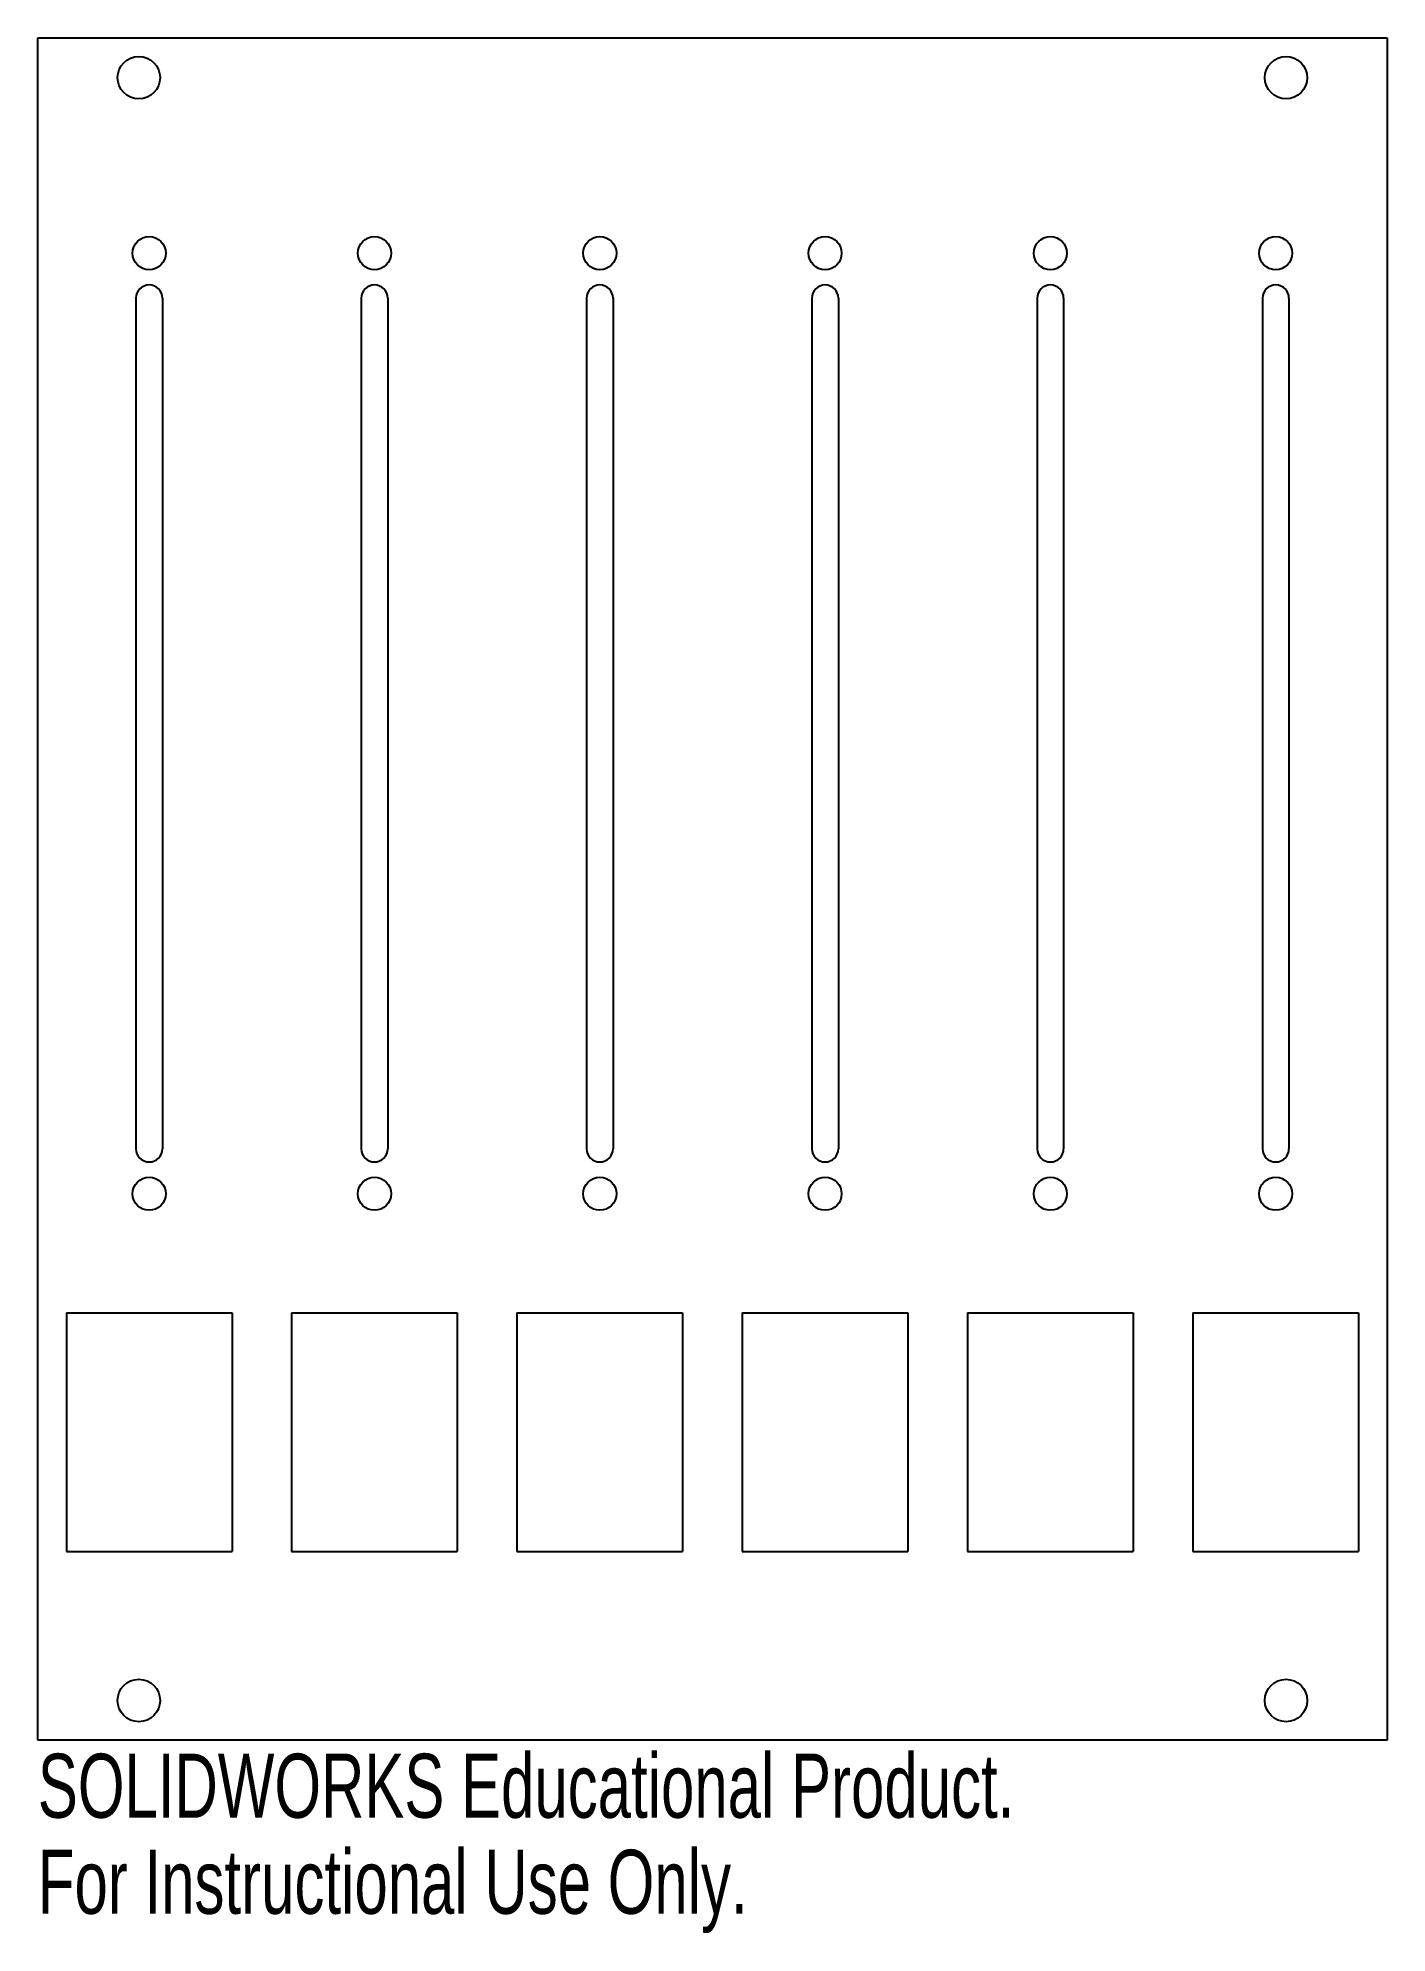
# Model space of a CAD drawing. Header units: millimetres. Extents: x -44 to 58, y -49 to 94.
import ezdxf

# ---------------------------------------------------------------- set-up
doc = ezdxf.new("R2010")
doc.units = ezdxf.units.MM
doc.styles.add('SLDTEXTSTYLE0', font='TXT', dxfattribs={"width": 0.7})

msp = doc.modelspace()

# ---------------------------------------------------------------- linework, layer by layer
at = {"color": 7, "linetype": 'Continuous'}
for p, q in [((-44.21, -34.79), (-44.21, 93.71)), ((-44.21, 93.71), (57.59, 93.71)), ((57.59, 93.71), (57.59, -34.79)), ((-36.81, 74.06), (-36.81, 9.86)), ((-34.81, 74.06), (-34.81, 9.86)), ((-19.81, 74.06), (-19.81, 9.86)), ((-17.81, 74.06), (-17.81, 9.86)), ((-2.81, 74.06), (-2.81, 9.86)), ((-0.81, 74.06), (-0.81, 9.86)), ((14.19, 74.06), (14.19, 9.86)), ((16.19, 74.06), (16.19, 9.86)), ((31.19, 74.06), (31.19, 9.86)), ((33.19, 74.06), (33.19, 9.86)), ((48.19, 74.06), (48.19, 9.86)), ((50.19, 74.06), (50.19, 9.86)), ((-42.06, -2.54), (-29.56, -2.54)), ((-42.06, -2.54), (-42.06, -20.54)), ((-29.56, -2.54), (-29.56, -20.54)), ((-25.06, -2.54), (-12.56, -2.54)), ((-25.06, -2.54), (-25.06, -20.54)), ((-12.56, -2.54), (-12.56, -20.54)), ((-8.06, -2.54), (4.44, -2.54)), ((-8.06, -2.54), (-8.06, -20.54)), ((4.44, -2.54), (4.44, -20.54)), ((8.94, -2.54), (21.44, -2.54)), ((8.94, -2.54), (8.94, -20.54)), ((21.44, -2.54), (21.44, -20.54)), ((25.94, -2.54), (38.44, -2.54)), ((25.94, -2.54), (25.94, -20.54)), ((38.44, -2.54), (38.44, -20.54)), ((42.94, -2.54), (55.44, -2.54)), ((42.94, -2.54), (42.94, -20.54)), ((55.44, -2.54), (55.44, -20.54)), ((-42.06, -20.54), (-29.56, -20.54)), ((-25.06, -20.54), (-12.56, -20.54)), ((-8.06, -20.54), (4.44, -20.54)), ((8.94, -20.54), (21.44, -20.54)), ((25.94, -20.54), (38.44, -20.54)), ((42.94, -20.54), (55.44, -20.54)), ((57.59, -34.79), (-44.21, -34.79))]:
    msp.add_line(p, q, dxfattribs=at)
for centre, radius in [((-36.59, 90.71), 1.6), ((49.97, 90.71), 1.6), ((-35.81, 77.46), 1.25), ((-18.81, 77.46), 1.25), ((-1.81, 77.46), 1.25), ((15.19, 77.46), 1.25), ((32.19, 77.46), 1.25), ((49.19, 77.46), 1.25), ((-35.81, 6.46), 1.25), ((-18.81, 6.46), 1.25), ((-1.81, 6.46), 1.25), ((15.19, 6.46), 1.25), ((32.19, 6.46), 1.25), ((49.19, 6.46), 1.25), ((-36.59, -31.79), 1.6), ((49.97, -31.79), 1.6)]:
    msp.add_circle(centre, radius, dxfattribs=at)
for centre, start, end in [((-35.81, 74.06), 0, 180), ((-18.81, 74.06), 0, 180), ((-1.81, 74.06), 0, 180), ((15.19, 74.06), 0, 180), ((32.19, 74.06), 0, 180), ((49.19, 74.06), 0, 180), ((-35.81, 9.86), 180, 0), ((-18.81, 9.86), 180, 0), ((-1.81, 9.86), 180, 0), ((15.19, 9.86), 180, 0), ((32.19, 9.86), 180, 0), ((49.19, 9.86), 180, 0)]:
    msp.add_arc(centre, 1, start, end, dxfattribs=at)

# ---------------------------------------------------------------- texts
at = {"color": 7, "linetype": 'Continuous', "char_height": 4.8336, "attachment_point": 1, "style": 'SLDTEXTSTYLE0'}
for s, insert in [('SOLIDWORKS Educational Product.', (-44.21, -35.81)), ('For Instructional Use Only.', (-44.21, -43.06))]:
    msp.add_mtext(s, dxfattribs=dict(at, insert=insert))

doc.saveas('drawing.dxf')
